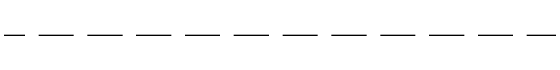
# Model space of a CAD drawing. Extents: x 3443499 to 7125205, y -1700016 to -264854.
# Drawn here: x 3705629 to 3708718, y -836893 to -836893 of the extents above; entities that cross this region are included whole.
import ezdxf

# ---------------------------------------------------------------- set-up
doc = ezdxf.new("R2010")
doc.units = 0
doc.header["$LTSCALE"] = 1000
doc.header["$MEASUREMENT"] = 0
doc.linetypes.add('DASH', pattern=[0.35, 0.25, -0.1])
doc.layers.get('0').update_dxf_attribs({"linetype": 'CONTINUOUS'})
doc.layers.add('!校对', color=2, linetype='CONTINUOUS')
doc.layers.add('LVTRY', color=252, linetype='CONTINUOUS')
doc.styles.add('DIM_FONT', font='SIMPLEX', dxfattribs={"width": 0.7, "bigfont": 'GBCBIG'})

# ---------------------------------------------------------------- blocks, each defined once
blk = doc.blocks.new('A$C25274923')
at = {"color": 252, "linetype": 'DASH', "ltscale": 0.8}
blk.add_line((17040.1, 3660), (24560, 3660), dxfattribs=at)
at = {"layer": 'LVTRY', "color": 252, "style": 'DIM_FONT', "text_generation_flag": 4, "width": 0.8, "flags": 9}
for tag, p in [('XSIZE', (10837.5, 12299)), ('YSIZE', (10837.5, 12299)), ('XSIZE', (38237.5, 12299)), ('YSIZE', (38237.5, 12299)), ('XSIZE', (38237.7, 12299)), ('YSIZE', (38237.7, 12299))]:
    blk.add_attdef(tag, p, '', height=0.5, rotation=90, dxfattribs=at)
at = {"layer": 'LVTRY', "color": 252, "style": 'DIM_FONT', "width": 0.8, "flags": 9}
for tag, p in [('XSIZE', (16562.5, 12299)), ('YSIZE', (16562.5, 12299)), ('XSIZE', (43962.5, 12299)), ('YSIZE', (43962.5, 12299)), ('XSIZE', (43962.7, 12299)), ('YSIZE', (43962.7, 12299))]:
    blk.add_attdef(tag, p, '', height=0.5, rotation=90, dxfattribs=at)

msp = doc.modelspace()

# ---------------------------------------------------------------- block references
at = {"layer": '!校对'}
msp.add_blockref('A$C25274923', (3687909.1, -840553.4), dxfattribs=at)

doc.saveas('drawing.dxf')
